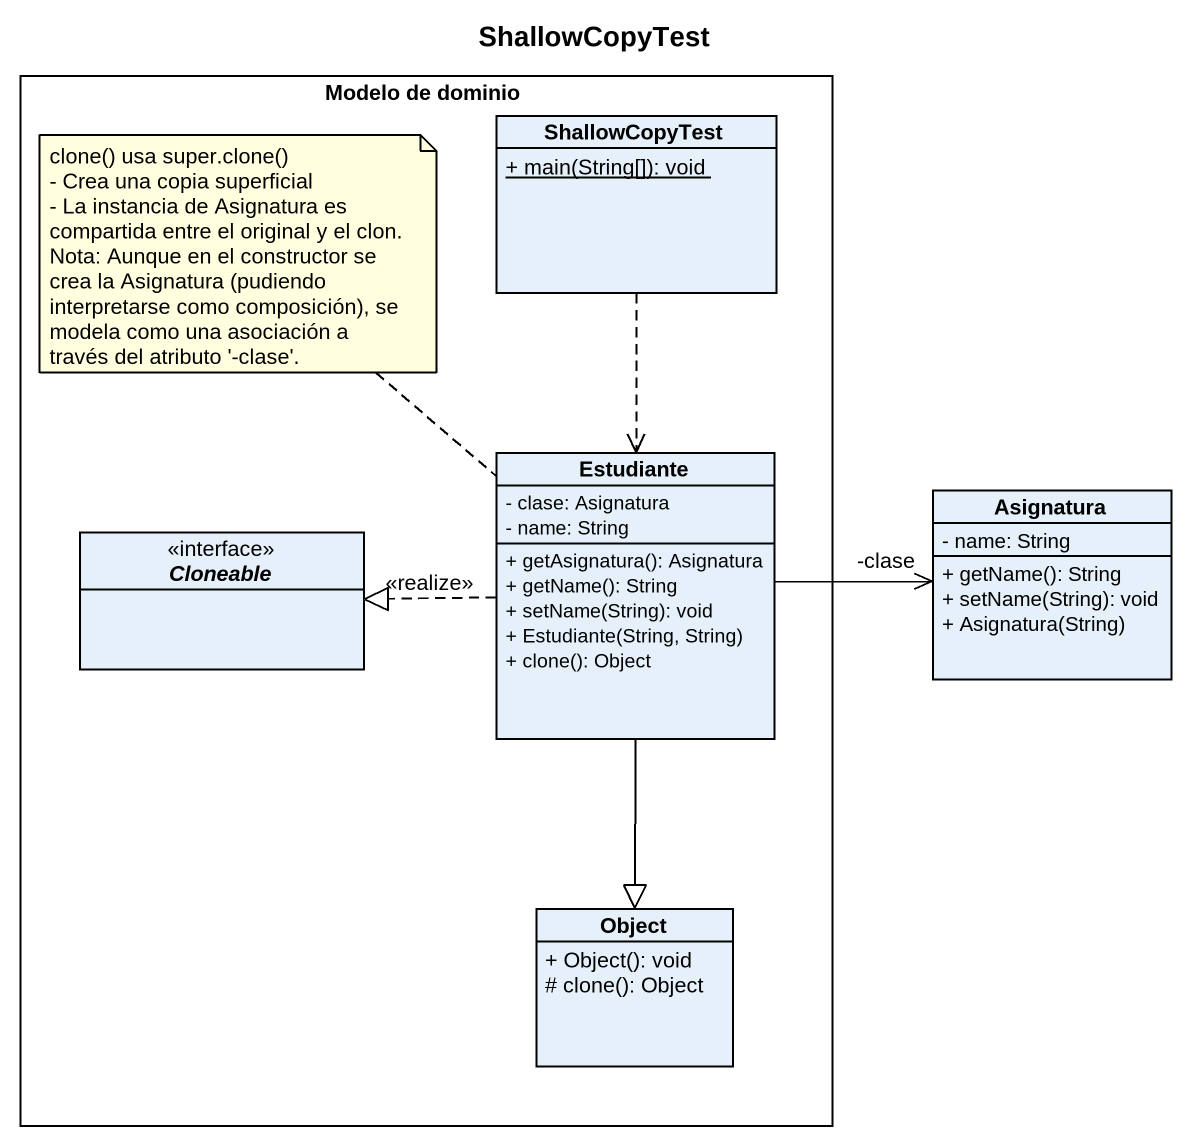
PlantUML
@startuml
title ShallowCopyTest
hide circle
hide empty members
skinparam classAttributeIconSize 0
rectangle "Modelo de dominio" as Modelo_de_dominio {
  class ShallowCopyTest {
    {static} + main(String[]): void
  }
  class Estudiante {
    - clase: Asignatura
    - name: String
    + getAsignatura(): Asignatura
    + getName(): String
    + setName(String): void
    + Estudiante(String, String)
    + clone(): Object
  }
  interface Cloneable <<interface>>
  class "Object" as Object_ {
    + Object(): void
    # clone(): Object
  }
}
class Asignatura {
  - name: String
  + getName(): String
  + setName(String): void
  + Asignatura(String)
}
ShallowCopyTest ..> Estudiante
Estudiante -right-> "-clase" Asignatura
Estudiante .left.|> Cloneable : <<realize>>
Estudiante --|> Object_
note top of Estudiante
  clone() usa super.clone()
  - Crea una copia superficial
  - La instancia de Asignatura es compartida entre el original y el clon.
  Nota: Aunque en el constructor se crea la Asignatura (pudiendo interpretarse como composición), se modela como una asociación a través del atributo '-clase'.
end note
@enduml
